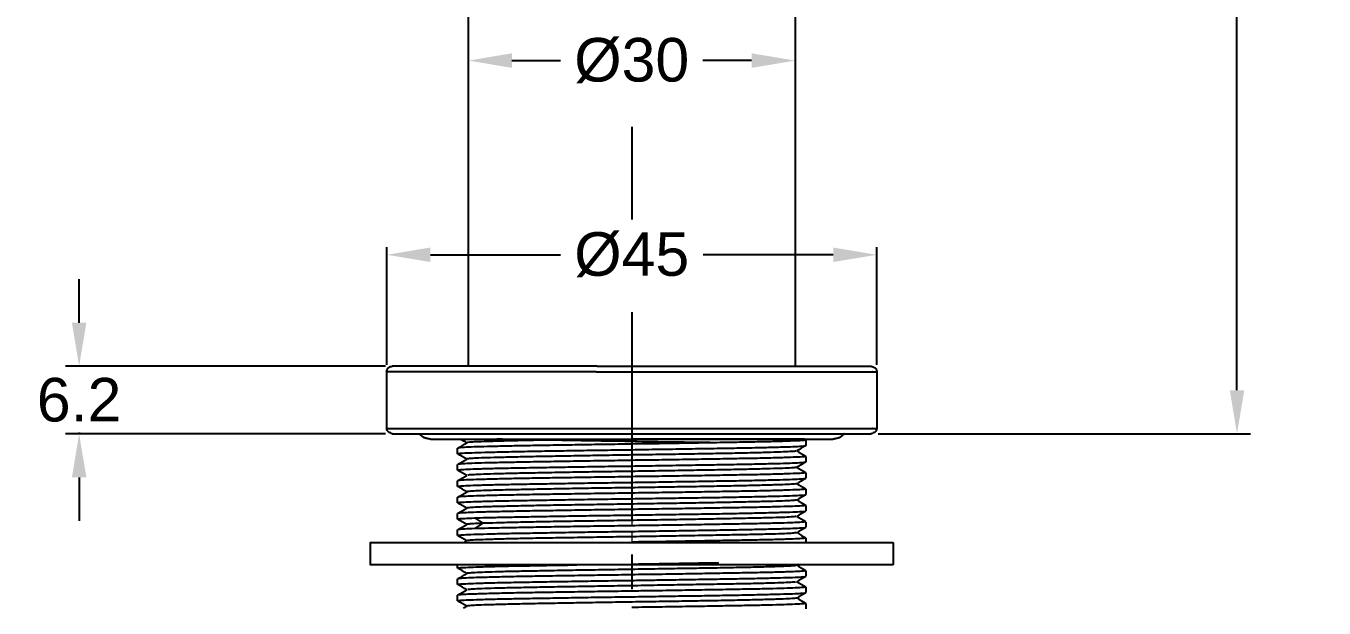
# Model space of a CAD drawing. Extents: x 12060 to 12901, y -16217 to -15623.
# Drawn here: x 12466.9 to 12586.1, y -15985.6 to -15932.1 of the extents above; entities that cross this region are included whole.
import ezdxf

# ---------------------------------------------------------------- set-up
doc = ezdxf.new("R2010")
doc.units = 0
doc.header["$MEASUREMENT"] = 0
doc.linetypes.add('CENTER', pattern=[47.5, 22, -8.5, 8.5, -8.5])
doc.linetypes.add('CENTER2', pattern=[28.575, 19.05, -3.175, 3.175, -3.175])
doc.layers.get('0').update_dxf_attribs({"linetype": 'CONTINUOUS'})
doc.layers.add('CENTER', color=1, linetype='CENTER2')
doc.layers.add('DIM', color=3, linetype='CONTINUOUS')
doc.styles.get("Standard").update_dxf_attribs({"font": 'arial.ttf'})
doc.dimstyles.new('A4', dxfattribs={"dimtxt": 4, "dimasz": 4, "dimexe": 0.7, "dimexo": 0.625, "dimgap": 0.5, "dimtad": 1, "dimdec": 1, "dimdsep": 46, "dimtxsty": 'Standard', "dimcen": 2.5, "dimclrd": 3, "dimclre": 3, "dimclrt": 4, "dimadec": 3, "dimazin": 2, "dimtfac": 1, "dimtdec": 1, "dimtmove": 0, "dimatfit": 3, "dimfxl": 1.25, "dimarcsym": 0})
doc.dimstyles.new('사본(2) STANDARD', dxfattribs={"dimscale": 0, "dimtxt": 4, "dimasz": 4, "dimexe": 1.25, "dimexo": 0.625, "dimgap": 1.5, "dimtad": 3, "dimtih": 1, "dimtoh": 1, "dimdec": 1, "dimzin": 9, "dimdsep": 46, "dimtxsty": 'Standard', "dimcen": 2.5, "dimclrd": 3, "dimclre": 3, "dimclrt": 4, "dimadec": 0, "dimazin": 0, "dimtfac": 1, "dimtdec": 1, "dimtmove": 0, "dimatfit": 3, "dimfxl": 1.25, "dimtfill": 1, "dimtolj": 1, "dimtzin": 0, "dimarcsym": 0})

# ---------------------------------------------------------------- blocks, each defined once
blk = doc.blocks.new('*D17')
at = {"layer": 'DIM', "color": 3, "lineweight": -2, "transparency": 16777216}
for p, q in [((12500.06, -15963.23), (12500.06, -15952.43)), ((12545.06, -15963.23), (12545.06, -15952.43)), ((12504.06, -15953.13), (12516.01, -15953.13)), ((12541.06, -15953.13), (12529.12, -15953.13))]:
    blk.add_line(p, q, dxfattribs=at)
at = {"layer": 'DIM', "color": 3, "transparency": 16777216}
for points in [[(12504.06, -15952.46), (12504.06, -15953.79), (12500.06, -15953.13)], [(12541.06, -15952.46), (12541.06, -15953.79), (12545.06, -15953.13)]]:
    blk.add_solid(points, dxfattribs=at)
at = {"layer": 'DIM', "color": 4, "transparency": 16777216, "insert": (12522.56, -15953.13), "char_height": 4, "attachment_point": 5}
blk.add_mtext('%%C45', dxfattribs=at)
blk = doc.blocks.new('*D18')
at = {"layer": 'DIM', "color": 3, "lineweight": -2, "transparency": 16777216}
for p, q in [((12471.8, -15959.36), (12471.8, -15955.36)), ((12499.94, -15963.36), (12470.55, -15963.36)), ((12471.8, -15963.36), (12471.8, -15969.56)), ((12499.94, -15969.56), (12470.55, -15969.56)), ((12471.8, -15973.56), (12471.8, -15977.56))]:
    blk.add_line(p, q, dxfattribs=at)
at = {"layer": 'DIM', "color": 3, "transparency": 16777216}
for points in [[(12471.14, -15959.36), (12472.47, -15959.36), (12471.8, -15963.36)], [(12471.14, -15973.56), (12472.47, -15973.56), (12471.8, -15969.56)]]:
    blk.add_solid(points, dxfattribs=at)
at = {"layer": 'DIM', "color": 4, "transparency": 16777216, "insert": (12471.8, -15966.46), "char_height": 4, "attachment_point": 5, "bg_fill": 3, "box_fill_scale": 1.25, "bg_fill_color": 256, "bg_fill_true_color": 13158600, "bg_fill_transparency": 0}
blk.add_mtext('\\A1;6.2', dxfattribs=at)
blk = doc.blocks.new('*D19')
at = {"layer": 'DIM', "color": 3, "lineweight": -2, "transparency": 16777216}
for p, q in [((12507.56, -15934.68), (12507.56, -15934.6)), ((12511.56, -15935.3), (12516.03, -15935.3)), ((12533.56, -15935.3), (12529.1, -15935.3)), ((12537.56, -15935.93), (12537.56, -15936))]:
    blk.add_line(p, q, dxfattribs=at)
at = {"layer": 'DIM', "color": 3, "transparency": 16777216}
for points in [[(12511.56, -15934.63), (12511.56, -15935.97), (12507.56, -15935.3)], [(12533.56, -15934.63), (12533.56, -15935.97), (12537.56, -15935.3)]]:
    blk.add_solid(points, dxfattribs=at)
at = {"layer": 'DIM', "color": 4, "transparency": 16777216, "insert": (12522.56, -15935.3), "char_height": 4, "attachment_point": 5}
blk.add_mtext('%%C30', dxfattribs=at)
blk = doc.blocks.new('*D37')
at = {"layer": 'DIM', "color": 3, "lineweight": -2, "transparency": 16777216}
for p, q in [((12523.19, -15754.13), (12579.4, -15754.13)), ((12578.15, -15758.13), (12578.15, -15858.3)), ((12578.15, -15965.56), (12578.15, -15865.39)), ((12545.19, -15969.56), (12579.4, -15969.56))]:
    blk.add_line(p, q, dxfattribs=at)
at = {"layer": 'DIM', "color": 3, "transparency": 16777216}
for points in [[(12577.49, -15758.13), (12578.82, -15758.13), (12578.15, -15754.13)], [(12577.49, -15965.56), (12578.82, -15965.56), (12578.15, -15969.56)]]:
    blk.add_solid(points, dxfattribs=at)
at = {"layer": 'DIM', "color": 4, "transparency": 16777216, "insert": (12578.15, -15861.85), "char_height": 4, "attachment_point": 5, "bg_fill": 3, "box_fill_scale": 1.25, "bg_fill_color": 256, "bg_fill_true_color": 13158600, "bg_fill_transparency": 0}
blk.add_mtext('\\A1;215.4', dxfattribs=at)

msp = doc.modelspace()

# ---------------------------------------------------------------- linework, layer by layer
at = {"lineweight": -3}
msp.add_line((12504.07, -15970.06), (12541.06, -15970.06), dxfattribs=at)
at = {"lineweight": -3, "extrusion": (-1, -2.22045e-16, 0)}
for p in [(12506.84, -15970.06), (12538.44, -15970.06)]:
    msp.add_line(p, (12522.56, -15970.06), dxfattribs=at)
at = {"color": 1, "linetype": 'CENTER', "lineweight": 13, "ltscale": 0.3}
for points in [[(12522.56, -15972.52), (12522.56, -15973.5)], [(12522.56, -15974.02), (12522.56, -15975)], [(12522.56, -15975.52), (12522.56, -15978)], [(12522.56, -15978.52), (12522.56, -15979.56)]]:
    msp.add_lwpolyline(points, dxfattribs=at)
at = {"lineweight": -3}
for points, degree in [([(12507.56, -15963.36), (12507.56, -15935.3), (12507.56, -15907.25)], 2), ([(12537.56, -15907.25), (12537.56, -15935.3), (12537.56, -15963.36)], 2), ([(12500.06, -15969.06), (12500.06, -15966.46), (12500.06, -15963.86)], 2), ([(12545.06, -15963.86), (12545.06, -15966.46), (12545.06, -15969.06)], 2), ([(12504.06, -15970.06), (12504.06, -15970.06), (12504.06, -15970.06), (12504.07, -15970.06)], 3), ([(12507.42, -15970.39), (12507.23, -15970.28), (12507.04, -15970.17), (12506.84, -15970.06)], 3), ([(12507.68, -15970.06), (12507.68, -15970.06), (12507.68, -15970.06), (12507.68, -15970.06)], 3), ([(12538.44, -15970.06), (12538.48, -15970.08), (12538.52, -15970.1), (12538.56, -15970.12)], 3), ([(12538.56, -15970.13), (12538.56, -15970.39), (12538.56, -15970.64)], 2), ([(12506.56, -15971.39), (12506.56, -15971.14), (12506.56, -15970.88)], 2), ([(12506.57, -15970.87), (12506.86, -15970.71), (12507.14, -15970.54), (12507.42, -15970.38)], 3), ([(12507.42, -15971.89), (12507.14, -15971.73), (12506.85, -15971.56), (12506.57, -15971.4)], 3), ([(12538.56, -15970.65), (12538.27, -15970.81), (12537.99, -15970.98), (12537.71, -15971.14)], 3), ([(12537.71, -15971.13), (12537.99, -15971.29), (12538.27, -15971.46), (12538.56, -15971.62)], 3), ([(12506.56, -15972.89), (12506.56, -15972.64), (12506.56, -15972.38)], 2), ([(12506.57, -15972.37), (12506.85, -15972.21), (12507.14, -15972.04), (12507.42, -15971.88)], 3), ([(12538.56, -15972.15), (12538.27, -15972.31), (12537.99, -15972.48), (12537.7, -15972.64)], 3), ([(12537.7, -15972.63), (12537.99, -15972.79), (12538.27, -15972.96), (12538.56, -15973.12)], 3), ([(12538.56, -15971.63), (12538.56, -15971.89), (12538.56, -15972.14)], 2), ([(12506.56, -15974.39), (12506.56, -15974.14), (12506.56, -15973.88)], 2), ([(12507.42, -15973.39), (12507.14, -15973.23), (12506.85, -15973.06), (12506.57, -15972.9)], 3), ([(12506.57, -15973.87), (12506.85, -15973.71), (12507.14, -15973.54), (12507.42, -15973.38)], 3), ([(12538.56, -15973.65), (12538.27, -15973.81), (12537.99, -15973.98), (12537.71, -15974.14)], 3), ([(12538.56, -15973.13), (12538.56, -15973.39), (12538.56, -15973.64)], 2), ([(12507.42, -15974.89), (12507.14, -15974.73), (12506.86, -15974.56), (12506.57, -15974.4)], 3), ([(12506.57, -15975.37), (12506.86, -15975.21), (12507.14, -15975.04), (12507.43, -15974.88)], 3), ([(12537.7, -15974.13), (12537.99, -15974.29), (12538.27, -15974.46), (12538.56, -15974.62)], 3), ([(12538.56, -15974.63), (12538.56, -15974.89), (12538.56, -15975.14)], 2), ([(12506.56, -15975.89), (12506.56, -15975.64), (12506.56, -15975.38)], 2), ([(12507.42, -15976.39), (12507.14, -15976.23), (12506.85, -15976.06), (12506.57, -15975.9)], 3), ([(12538.56, -15976.13), (12538.56, -15976.14), (12538.43, -15976.17), (12537.83, -15976.2), (12536.87, -15976.24), (12535.55, -15976.28), (12533.89, -15976.32), (12531.95, -15976.35), (12529.82, -15976.39), (12527.49, -15976.43), (12525.06, -15976.47), (12523.39, -15976.49), (12522.56, -15976.5)], 3), ([(12538.56, -15975.15), (12538.27, -15975.31), (12537.99, -15975.48), (12537.71, -15975.64)], 3), ([(12537.71, -15975.63), (12537.99, -15975.79), (12538.27, -15975.96), (12538.56, -15976.12)], 3), ([(12538.56, -15976.13), (12538.56, -15976.39), (12538.56, -15976.64)], 2), ([(12506.56, -15977.39), (12506.56, -15977.14), (12506.56, -15976.88)], 2), ([(12506.57, -15976.87), (12506.85, -15976.71), (12507.14, -15976.54), (12507.42, -15976.38)], 3), ([(12507.42, -15977.89), (12507.14, -15977.73), (12506.85, -15977.56), (12506.57, -15977.4)], 3), ([(12508.12, -15977.29), (12508.45, -15977.27), (12509.18, -15977.25), (12510.56, -15977.22), (12512.18, -15977.19), (12513.99, -15977.15), (12515.98, -15977.12), (12518.08, -15977.08), (12520.3, -15977.05), (12521.81, -15977.03), (12522.56, -15977.02)], 3), ([(12508.89, -15977.78), (12508.51, -15977.53), (12508.12, -15977.29)], 2), ([(12537.63, -15977.16), (12537.55, -15977.17), (12537.26, -15977.2), (12536.42, -15977.24), (12535.24, -15977.28), (12533.71, -15977.31), (12531.9, -15977.35), (12529.84, -15977.39), (12527.58, -15977.43), (12525.21, -15977.47), (12522.76, -15977.51), (12520.28, -15977.55), (12517.88, -15977.59), (12515.58, -15977.62), (12513.51, -15977.66), (12511.65, -15977.7), (12510.08, -15977.74), (12509.25, -15977.77), (12508.89, -15977.78)], 3), ([(12537.7, -15977.13), (12537.99, -15977.29), (12538.27, -15977.46), (12538.56, -15977.62)], 3), ([(12538.56, -15976.65), (12538.27, -15976.81), (12537.99, -15976.98), (12537.71, -15977.14)], 3), ([(12506.56, -15978.89), (12506.56, -15978.64), (12506.56, -15978.38)], 2), ([(12506.56, -15978.89), (12506.57, -15978.88), (12506.7, -15978.85), (12507.29, -15978.82), (12508.26, -15978.78), (12509.58, -15978.74), (12511.24, -15978.7), (12513.18, -15978.67), (12515.3, -15978.63), (12517.64, -15978.59), (12520.08, -15978.55), (12521.74, -15978.53), (12522.56, -15978.52)], 3), ([(12506.57, -15978.37), (12506.85, -15978.21), (12507.14, -15978.04), (12507.42, -15977.88)], 3), ([(12508.89, -15977.78), (12508.51, -15978.03), (12508.12, -15978.27)], 2), ([(12522.56, -15978), (12521.71, -15978.02), (12519.99, -15978.04), (12517.48, -15978.08), (12515.12, -15978.12), (12512.94, -15978.16), (12511, -15978.2), (12509.35, -15978.23), (12508.49, -15978.26), (12508.12, -15978.27)], 3), ([(12538.56, -15978.15), (12538.27, -15978.31), (12537.99, -15978.48), (12537.71, -15978.64)], 3), ([(12537.77, -15978.66), (12538.03, -15978.82), (12538.29, -15978.97), (12538.56, -15979.12)], 3), ([(12538.56, -15977.66), (12538.56, -15977.9), (12538.56, -15978.14)], 2), ([(12498.56, -15981.56), (12498.56, -15980.56), (12498.56, -15979.56)], 2), ([(12507.42, -15979.39), (12507.14, -15979.23), (12506.85, -15979.06), (12506.57, -15978.9)], 3), ([(12507.12, -15979.55), (12507.22, -15979.5), (12507.32, -15979.44), (12507.42, -15979.38)], 3), ([(12538.56, -15979.13), (12538.56, -15979.34), (12538.56, -15979.56)], 2), ([(12546.56, -15979.56), (12546.56, -15980.56), (12546.56, -15981.56)], 2), ([(12506.56, -15981.89), (12506.56, -15981.72), (12506.56, -15981.56)], 2), ([(12507.42, -15982.39), (12507.14, -15982.23), (12506.86, -15982.06), (12506.57, -15981.9)], 3), ([(12522.56, -15981.52), (12522.56, -15981.54), (12522.56, -15981.56)], 2), ([(12537.86, -15981.55), (12537.81, -15981.58), (12537.76, -15981.61), (12537.71, -15981.64)], 3), ([(12537.71, -15981.63), (12537.99, -15981.79), (12538.27, -15981.96), (12538.56, -15982.12)], 3), ([(12538.56, -15982.13), (12538.56, -15982.39), (12538.56, -15982.64)], 2), ([(12506.56, -15983.39), (12506.56, -15983.14), (12506.56, -15982.88)], 2), ([(12506.57, -15982.87), (12506.86, -15982.71), (12507.14, -15982.54), (12507.42, -15982.38)], 3), ([(12507.42, -15983.89), (12507.14, -15983.73), (12506.86, -15983.56), (12506.57, -15983.4)], 3), ([(12522.56, -15982.5), (12522.56, -15982.76), (12522.56, -15983.02)], 2), ([(12522.56, -15983.02), (12522.84, -15983.01), (12523.4, -15983), (12524.24, -15982.99), (12524.79, -15982.98), (12525.07, -15982.98)], 3), ([(12537.61, -15983.16), (12537.52, -15983.18), (12537.2, -15983.2), (12536.34, -15983.24), (12535.11, -15983.28), (12533.54, -15983.32), (12531.72, -15983.36), (12529.63, -15983.39), (12527.35, -15983.43), (12525.75, -15983.46), (12524.93, -15983.47)], 3), ([(12537.7, -15983.13), (12537.99, -15983.29), (12538.27, -15983.46), (12538.56, -15983.62)], 3), ([(12538.56, -15982.65), (12538.27, -15982.81), (12537.99, -15982.98), (12537.71, -15983.14)], 3), ([(12506.56, -15984.89), (12506.56, -15984.64), (12506.56, -15984.38)], 2), ([(12506.56, -15984.38), (12506.57, -15984.38), (12506.57, -15984.39), (12506.58, -15984.39)], 3), ([(12506.57, -15984.37), (12506.85, -15984.21), (12507.14, -15984.04), (12507.42, -15983.88)], 3), ([(12524.93, -15983.47), (12524.13, -15983.49), (12522.49, -15983.51), (12520.03, -15983.55), (12517.64, -15983.59), (12515.4, -15983.63), (12513.31, -15983.67), (12511.48, -15983.71), (12509.93, -15983.74), (12508.73, -15983.78), (12507.9, -15983.82), (12507.59, -15983.85), (12507.5, -15983.86)], 3), ([(12525.07, -15983.97), (12524.79, -15983.97), (12524.24, -15983.98), (12523.4, -15983.99), (12522.84, -15984), (12522.56, -15984)], 3), ([(12538.56, -15984.15), (12538.27, -15984.31), (12537.99, -15984.48), (12537.71, -15984.64)], 3), ([(12537.71, -15984.63), (12537.99, -15984.79), (12538.27, -15984.96), (12538.56, -15985.12)], 3), ([(12538.56, -15983.63), (12538.56, -15983.89), (12538.56, -15984.14)], 2), ([(12538.56, -15984.14), (12538.56, -15984.14), (12538.56, -15984.14), (12538.56, -15984.14)], 3), ([(12507.42, -15985.39), (12507.14, -15985.23), (12506.85, -15985.06), (12506.57, -15984.9)], 3), ([(12507.12, -15985.56), (12507.22, -15985.5), (12507.32, -15985.44), (12507.42, -15985.38)], 3), ([(12538.56, -15985.13), (12538.56, -15985.14), (12538.43, -15985.17), (12537.83, -15985.2), (12536.87, -15985.24), (12535.55, -15985.28), (12533.89, -15985.32), (12531.95, -15985.35), (12529.83, -15985.39), (12527.5, -15985.43), (12525.06, -15985.47), (12523.39, -15985.49), (12522.56, -15985.5)], 3), ([(12538.56, -15985.13), (12538.56, -15985.39), (12538.56, -15985.64)], 2)]:
    msp.add_open_spline(points, degree=degree, dxfattribs=at)
for points, weights in [([(12519.29, -15963.86), (12500.06, -15963.86), (12500.06, -15963.86)], [1, 0.736447058658, 0.947197709399]), ([(12519.37, -15963.36), (12500.56, -15963.36), (12500.56, -15963.36)], [1, 0.756695606501, 1]), ([(12500.06, -15969.06), (12500.06, -15969.06), (12519.29, -15969.06)], [0.947197709399, 0.736447058658, 1]), ([(12500.56, -15969.56), (12500.56, -15969.56), (12519.37, -15969.56)], [1, 0.756695606501, 1]), ([(12522.56, -15979.56), (12498.56, -15979.56), (12498.56, -15979.56)], [1, 0.707106781187, 1]), ([(12546.56, -15979.56), (12546.56, -15979.56), (12522.56, -15979.56)], [1, 0.707106781187, 1]), ([(12498.56, -15981.56), (12498.56, -15981.56), (12522.56, -15981.56)], [1, 0.707106781187, 1]), ([(12522.56, -15981.56), (12546.56, -15981.56), (12546.56, -15981.56)], [1, 0.707106781187, 1])]:
    msp.add_rational_spline(points, weights, degree=2, dxfattribs=at)
for points, weights, degree, knots in [([(12500.06, -15963.86), (12500.06, -15963.73), (12500.11, -15963.6), (12500.21, -15963.5), (12500.26, -15963.45), (12500.31, -15963.42), (12500.38, -15963.39), (12500.56, -15963.36), (12500.56, -15963.36)], [0.945818916246, 0.853477600648, 0.807306942849, 0.807306942849, 0.807306942849, 0.807306942849, 0.807306942849, 0.807306942849, 0.807306942849], 3, [0, 0, 0, 0, 0.402872, 0.402872, 0.402872, 0.7907509, 0.7907509, 0.7961945, 0.7961945, 0.7961945, 0.7961945]), ([(12519.29, -15963.86), (12541.56, -15963.86), (12544.82, -15963.86), (12545.06, -15963.86), (12545.06, -15963.86)], [1, 0.707106781187, 1, 0.970659722528, 0.947197709399], 2, [0.097114, 0.097114, 0.097114, 34.654633, 34.654633, 38.116397, 38.116397, 38.116397]), ([(12519.37, -15963.36), (12529.33, -15963.36), (12536.94, -15963.36), (12544.56, -15963.36), (12544.56, -15963.36)], [1, 0.909331446324, 1, 0.909331446324, 1], 2, [0, 0, 0, 18.881364, 18.881364, 37.762729, 37.762729, 37.762729]), ([(12544.56, -15963.36), (12544.65, -15963.39), (12544.83, -15963.47), (12544.91, -15963.5), (12545.01, -15963.6), (12545.06, -15963.73), (12545.06, -15963.86)], [1, 1, 1, 1, 1, 1.05719095842, 1.17157287525], 3, [0, 0, 0, 0, 0.3826834, 0.3826834, 0.3826834, 0.7855554, 0.7855554, 0.7855554, 0.7855554]), ([(12519.29, -15969.06), (12541.56, -15969.06), (12544.82, -15969.06), (12545.06, -15969.06), (12545.06, -15969.06)], [1, 0.707106781187, 1, 0.970659722528, 0.947197709399], 2, [-70.685835, -70.685835, -70.685835, -35.342917, -35.342917, -31.802477, -31.802477, -31.802477]), ([(12504.06, -15970.06), (12503.95, -15970.03), (12503.72, -15969.99), (12503.44, -15969.91), (12503.3, -15969.81), (12503.18, -15969.69), (12503.14, -15969.65), (12503.1, -15969.6), (12503.06, -15969.56)], [1, 1, 1, 1, 1, 1, 1, 1.00168354463, 1.00505063388], 3, [0, 0, 0, 0, 0.399192, 0.399192, 0.981286, 0.981286, 0.981286, 1.154091, 1.154091, 1.154091, 1.154091]), ([(12519.37, -15969.56), (12529.33, -15969.56), (12536.94, -15969.56), (12544.56, -15969.56), (12544.56, -15969.56)], [1, 0.909331446324, 1, 0.909331446324, 1], 2, [-69.115038, -69.115038, -69.115038, -50.233674, -50.233674, -31.35231, -31.35231, -31.35231]), ([(12542.06, -15969.56), (12542.03, -15969.6), (12541.99, -15969.65), (12541.95, -15969.69), (12541.82, -15969.81), (12541.68, -15969.91), (12541.41, -15969.99), (12541.18, -15970.03), (12541.06, -15970.06)], [0.800358338763, 0.797667166557, 0.796321580454, 0.796321580454, 0.796321580454, 0.796321580454, 0.796321580454, 0.796321580454, 0.796321580454], 3, [0.834057, 0.834057, 0.834057, 0.834057, 1.00718, 1.00718, 1.00718, 1.589274, 1.589274, 1.988466, 1.988466, 1.988466, 1.988466])]:
    msp.add_rational_spline(points, weights, degree=degree, knots=knots, dxfattribs=at)
for points, knots in [([(12500.56, -15969.56), (12500.47, -15969.52), (12500.3, -15969.45), (12500.11, -15969.32), (12500.06, -15969.19), (12500.06, -15969.06)], [0, 0, 0, 0, 0.327122, 0.327122, 0.7812821, 0.7812821, 0.7812821, 0.7812821]), ([(12545.06, -15969.06), (12545.06, -15969.19), (12545.01, -15969.32), (12544.83, -15969.45), (12544.65, -15969.52), (12544.56, -15969.56)], [0, 0, 0, 0, 0.4541601, 0.4541601, 0.7812821, 0.7812821, 0.7812821, 0.7812821]), ([(12514.59, -15970.14), (12514.48, -15970.14), (12513.69, -15970.16), (12512.29, -15970.19), (12510.6, -15970.23), (12509.24, -15970.27), (12508.22, -15970.3), (12507.61, -15970.34), (12507.45, -15970.37), (12507.42, -15970.38)], [238.802645, 238.802645, 238.802645, 238.802645, 239.172377, 241.638071, 244.103766, 246.56946, 249.035155, 251.50085, 253.787572, 253.787572, 253.787572, 253.787572]), ([(12530.25, -15970.38), (12527.69, -15970.35), (12525.13, -15970.31), (12522.57, -15970.27), (12522.57, -15970.27), (12522.57, -15970.27), (12522.56, -15970.27), (12521.73, -15970.25), (12520.06, -15970.23), (12517.59, -15970.19), (12515.26, -15970.15), (12513.15, -15970.12), (12511.45, -15970.08), (12510.51, -15970.06), (12510.16, -15970.06)], [-7.73549, -7.73549, -7.73549, -7.73549, -0.001628, -0.001628, -0.001628, 0, 0, 0, 2.521064, 5.042128, 7.563192, 10.084256, 12.60532, 14.257374, 14.257374, 14.257374, 14.257374]), ([(12538.56, -15970.13), (12538.56, -15970.14), (12538.43, -15970.17), (12537.86, -15970.2), (12536.9, -15970.24), (12535.57, -15970.28), (12533.9, -15970.32), (12531.98, -15970.35), (12529.86, -15970.39), (12527.53, -15970.43), (12525.07, -15970.47), (12523.4, -15970.49), (12522.56, -15970.5)], [-25.151414, -25.151414, -25.151414, -25.151414, -22.68956, -20.168498, -17.647436, -15.126373, -12.605311, -10.084249, -7.563187, -5.042124, -2.521062, 0, 0, 0, 0]), ([(12522.56, -15970.5), (12521.73, -15970.52), (12520.06, -15970.54), (12517.63, -15970.58), (12515.29, -15970.62), (12513.19, -15970.65), (12511.26, -15970.69), (12509.62, -15970.73), (12508.3, -15970.76), (12507.32, -15970.8), (12506.74, -15970.84), (12506.59, -15970.86), (12506.57, -15970.87)], [0, 0, 0, 0, 2.521062, 5.042125, 7.563187, 10.08425, 12.605312, 15.126375, 17.647437, 20.1685, 22.689562, 24.89294, 24.89294, 24.89294, 24.89294]), ([(12506.56, -15971.39), (12506.56, -15971.38), (12506.66, -15971.36), (12507.16, -15971.32), (12508.07, -15971.29), (12509.37, -15971.25), (12511, -15971.21), (12512.94, -15971.17), (12515.1, -15971.13), (12517.49, -15971.09), (12520.01, -15971.06), (12521.71, -15971.03), (12522.56, -15971.02)], [-25.222647, -25.222647, -25.222647, -25.222647, -23.196074, -20.618733, -18.041391, -15.46405, -12.886708, -10.309366, -7.732025, -5.154683, -2.577342, 0, 0, 0, 0]), ([(12537.66, -15971.16), (12537.59, -15971.17), (12537.32, -15971.19), (12536.52, -15971.23), (12535.37, -15971.27), (12533.9, -15971.31), (12532.09, -15971.35), (12530.04, -15971.39), (12527.78, -15971.43), (12525.4, -15971.47), (12522.95, -15971.5), (12520.49, -15971.54), (12518.09, -15971.58), (12515.81, -15971.62), (12513.7, -15971.66), (12511.82, -15971.7), (12510.22, -15971.74), (12508.95, -15971.77), (12508.04, -15971.81), (12507.55, -15971.85), (12507.44, -15971.87), (12507.42, -15971.88)], [303.280436, 303.280436, 303.280436, 303.280436, 305.746131, 308.211825, 310.67752, 313.143215, 315.608909, 318.074604, 320.540298, 323.005993, 325.471688, 327.937382, 330.403077, 332.868771, 335.334466, 337.800161, 340.265855, 342.73155, 345.197245, 347.662939, 349.32843, 349.32843, 349.32843, 349.32843]), ([(12522.56, -15971.02), (12523.4, -15971), (12525.07, -15970.98), (12527.54, -15970.94), (12529.88, -15970.9), (12531.99, -15970.87), (12533.9, -15970.83), (12535.56, -15970.79), (12536.89, -15970.75), (12537.85, -15970.72), (12538.4, -15970.68), (12538.54, -15970.66), (12538.56, -15970.65)], [0, 0, 0, 0, 2.521065, 5.042129, 7.563194, 10.084259, 12.605324, 15.126388, 17.647453, 20.168518, 22.689582, 24.800759, 24.800759, 24.800759, 24.800759]), ([(12506.56, -15972.89), (12506.56, -15972.88), (12506.69, -15972.86), (12507.26, -15972.82), (12508.21, -15972.78), (12509.54, -15972.74), (12511.21, -15972.7), (12513.12, -15972.67), (12515.25, -15972.63), (12517.6, -15972.59), (12520.07, -15972.55), (12521.74, -15972.53), (12522.56, -15972.52)], [-25.122337, -25.122337, -25.122337, -25.122337, -22.689592, -20.168526, -17.64746, -15.126394, -12.605329, -10.084263, -7.563197, -5.042131, -2.521066, 0, 0, 0, 0]), ([(12522.56, -15972), (12521.71, -15972.02), (12520, -15972.04), (12517.48, -15972.08), (12515.09, -15972.12), (12512.94, -15972.16), (12511.01, -15972.2), (12509.38, -15972.23), (12508.08, -15972.27), (12507.16, -15972.31), (12506.69, -15972.34), (12506.58, -15972.36), (12506.57, -15972.37)], [-38.660099, -38.660099, -38.660099, -38.660099, -36.082759, -33.505419, -30.928079, -28.350739, -25.773399, -23.19606, -20.61872, -18.04138, -15.46404, -13.84084, -13.84084, -13.84084, -13.84084]), ([(12537.7, -15972.64), (12537.69, -15972.65), (12537.58, -15972.67), (12537.12, -15972.71), (12536.21, -15972.74), (12534.95, -15972.78), (12533.36, -15972.82), (12531.48, -15972.86), (12529.4, -15972.9), (12527.14, -15972.94), (12524.72, -15972.98), (12522.26, -15973.02), (12519.79, -15973.05), (12517.42, -15973.09), (12515.2, -15973.13), (12513.15, -15973.17), (12511.34, -15973.21), (12509.84, -15973.25), (12508.66, -15973.29), (12507.84, -15973.32), (12507.56, -15973.35), (12507.49, -15973.36)], [35.375909, 35.375909, 35.375909, 35.375909, 36.985419, 39.451114, 41.916808, 44.382503, 46.848197, 49.313892, 51.779587, 54.245281, 56.710976, 59.17667, 61.642365, 64.10806, 66.573754, 69.039449, 71.505144, 73.970838, 76.436533, 78.902227, 81.367922, 81.367922, 81.367922, 81.367922]), ([(12538.56, -15971.63), (12538.57, -15971.64), (12538.44, -15971.67), (12537.87, -15971.7), (12536.92, -15971.74), (12535.59, -15971.78), (12533.92, -15971.82), (12532, -15971.85), (12529.87, -15971.89), (12527.53, -15971.93), (12525.06, -15971.97), (12523.39, -15971.99), (12522.56, -15972)], [25.309822, 25.309822, 25.309822, 25.309822, 27.731705, 30.252769, 32.773833, 35.294897, 37.815961, 40.337025, 42.858089, 45.379154, 47.900218, 50.421282, 50.421282, 50.421282, 50.421282]), ([(12522.56, -15972.52), (12523.4, -15972.5), (12525.07, -15972.48), (12527.54, -15972.44), (12529.88, -15972.4), (12531.98, -15972.37), (12533.89, -15972.33), (12535.53, -15972.29), (12536.86, -15972.26), (12537.83, -15972.22), (12538.4, -15972.18), (12538.54, -15972.16), (12538.56, -15972.15)], [-50.421317, -50.421317, -50.421317, -50.421317, -47.900251, -45.379185, -42.858119, -40.337054, -37.815988, -35.294922, -32.773856, -30.25279, -27.731724, -25.563414, -25.563414, -25.563414, -25.563414]), ([(12522.56, -15973.5), (12521.73, -15973.52), (12520.06, -15973.54), (12517.59, -15973.58), (12515.25, -15973.62), (12513.14, -15973.65), (12511.24, -15973.69), (12509.58, -15973.73), (12508.25, -15973.77), (12507.29, -15973.8), (12506.73, -15973.84), (12506.59, -15973.86), (12506.57, -15973.87)], [-50.421318, -50.421318, -50.421318, -50.421318, -47.900252, -45.379187, -42.858121, -40.337055, -37.815989, -35.294923, -32.773857, -30.252791, -27.731725, -25.580641, -25.580641, -25.580641, -25.580641]), ([(12538.56, -15973.13), (12538.56, -15973.14), (12538.44, -15973.17), (12537.87, -15973.2), (12536.91, -15973.24), (12535.58, -15973.28), (12533.93, -15973.32), (12532, -15973.35), (12529.88, -15973.39), (12527.53, -15973.43), (12525.06, -15973.47), (12523.39, -15973.49), (12522.56, -15973.5)], [-25.144136, -25.144136, -25.144136, -25.144136, -22.689594, -20.168528, -17.647462, -15.126396, -12.60533, -10.084264, -7.563198, -5.042132, -2.521066, 0, 0, 0, 0]), ([(12522.56, -15974.02), (12523.4, -15974.01), (12525.07, -15973.98), (12527.52, -15973.94), (12529.85, -15973.9), (12531.95, -15973.87), (12533.88, -15973.83), (12535.51, -15973.79), (12536.84, -15973.76), (12537.81, -15973.72), (12538.39, -15973.68), (12538.54, -15973.66), (12538.56, -15973.65)], [0, 0, 0, 0, 2.521064, 5.042128, 7.563192, 10.084257, 12.605321, 15.126385, 17.647449, 20.168513, 22.689577, 24.902942, 24.902942, 24.902942, 24.902942]), ([(12506.56, -15974.39), (12506.56, -15974.38), (12506.69, -15974.36), (12507.26, -15974.32), (12508.21, -15974.28), (12509.55, -15974.24), (12511.22, -15974.2), (12513.14, -15974.17), (12515.26, -15974.13), (12517.6, -15974.09), (12520.06, -15974.05), (12521.73, -15974.03), (12522.56, -15974.02)], [25.302802, 25.302802, 25.302802, 25.302802, 27.731687, 30.25275, 32.773812, 35.294875, 37.815937, 40.337, 42.858062, 45.379125, 47.900187, 50.42125, 50.42125, 50.42125, 50.42125]), ([(12522.56, -15975), (12521.73, -15975.02), (12520.06, -15975.04), (12517.59, -15975.08), (12515.26, -15975.12), (12513.15, -15975.15), (12511.23, -15975.19), (12509.56, -15975.23), (12508.23, -15975.27), (12507.28, -15975.3), (12506.73, -15975.34), (12506.59, -15975.36), (12506.57, -15975.37)], [0, 0, 0, 0, 2.521064, 5.042128, 7.563192, 10.084256, 12.60532, 15.126383, 17.647447, 20.168511, 22.689575, 24.783721, 24.783721, 24.783721, 24.783721]), ([(12537.71, -15974.14), (12537.69, -15974.15), (12537.53, -15974.18), (12536.92, -15974.22), (12535.94, -15974.25), (12534.59, -15974.29), (12532.91, -15974.33), (12530.96, -15974.37), (12528.81, -15974.41), (12526.49, -15974.45), (12524.07, -15974.49), (12521.62, -15974.53), (12519.16, -15974.56), (12516.8, -15974.6), (12514.6, -15974.64), (12512.62, -15974.68), (12510.91, -15974.72), (12509.47, -15974.76), (12508.39, -15974.8), (12507.68, -15974.84), (12507.47, -15974.86), (12507.43, -15974.87)], [130.904258, 130.904258, 130.904258, 130.904258, 133.147509, 135.613203, 138.078898, 140.544592, 143.010287, 145.475982, 147.941676, 150.407371, 152.873065, 155.33876, 157.804455, 160.270149, 162.735844, 165.201538, 167.667233, 170.132928, 172.598622, 175.064317, 177.530011, 177.530011, 177.530011, 177.530011]), ([(12538.56, -15974.63), (12538.56, -15974.64), (12538.43, -15974.67), (12537.85, -15974.7), (12536.88, -15974.74), (12535.55, -15974.78), (12533.9, -15974.82), (12531.96, -15974.85), (12529.85, -15974.89), (12527.5, -15974.93), (12525.06, -15974.97), (12523.39, -15974.99), (12522.56, -15975)], [25.220323, 25.220323, 25.220323, 25.220323, 27.731711, 30.252776, 32.773841, 35.294905, 37.81597, 40.337035, 42.858099, 45.379164, 47.900228, 50.421293, 50.421293, 50.421293, 50.421293]), ([(12506.56, -15975.89), (12506.56, -15975.88), (12506.7, -15975.85), (12507.29, -15975.82), (12508.24, -15975.78), (12509.58, -15975.74), (12511.24, -15975.7), (12513.16, -15975.67), (12515.28, -15975.63), (12517.6, -15975.59), (12520.06, -15975.55), (12521.73, -15975.53), (12522.56, -15975.52)], [-25.187702, -25.187702, -25.187702, -25.187702, -22.689574, -20.16851, -17.647446, -15.126383, -12.605319, -10.084255, -7.563191, -5.042128, -2.521064, 0, 0, 0, 0]), ([(12537.69, -15975.65), (12537.64, -15975.66), (12537.42, -15975.69), (12536.69, -15975.73), (12535.59, -15975.76), (12534.14, -15975.8), (12532.41, -15975.84), (12530.4, -15975.88), (12528.18, -15975.92), (12525.81, -15975.96), (12523.36, -15976), (12520.89, -15976.04), (12518.47, -15976.08), (12516.16, -15976.11), (12514.02, -15976.15), (12512.1, -15976.19), (12510.46, -15976.23), (12509.13, -15976.27), (12508.16, -15976.31), (12507.59, -15976.34), (12507.44, -15976.37), (12507.42, -15976.38)], [226.843904, 226.843904, 226.843904, 226.843904, 229.309598, 231.775293, 234.240987, 236.706682, 239.172377, 241.638071, 244.103766, 246.56946, 249.035155, 251.50085, 253.966544, 256.432239, 258.897933, 261.363628, 263.829323, 266.295017, 268.760712, 271.226406, 273.319459, 273.319459, 273.319459, 273.319459]), ([(12522.56, -15975.52), (12523.4, -15975.5), (12525.07, -15975.48), (12527.51, -15975.44), (12529.83, -15975.41), (12531.95, -15975.37), (12533.87, -15975.33), (12535.53, -15975.29), (12536.84, -15975.26), (12537.82, -15975.22), (12538.39, -15975.18), (12538.54, -15975.16), (12538.56, -15975.15)], [-50.421246, -50.421246, -50.421246, -50.421246, -47.900184, -45.379122, -42.858059, -40.336997, -37.815935, -35.294872, -32.77381, -30.252748, -27.731685, -25.563771, -25.563771, -25.563771, -25.563771]), ([(12506.56, -15977.39), (12506.56, -15977.38), (12506.67, -15977.36), (12507.18, -15977.32), (12507.77, -15977.3), (12508.12, -15977.29)], [-7.143586, -7.143586, -7.143586, -7.143586, -4.976862, -2.488431, 0, 0, 0, 0]), ([(12522.56, -15976.5), (12521.73, -15976.52), (12520.06, -15976.54), (12517.6, -15976.58), (12515.28, -15976.62), (12513.16, -15976.65), (12511.24, -15976.69), (12509.57, -15976.73), (12508.24, -15976.77), (12507.28, -15976.8), (12506.73, -15976.84), (12506.59, -15976.86), (12506.57, -15976.87)], [-50.421325, -50.421325, -50.421325, -50.421325, -47.900259, -45.379192, -42.858126, -40.33706, -37.815994, -35.294927, -32.773861, -30.252795, -27.731729, -25.637129, -25.637129, -25.637129, -25.637129]), ([(12522.56, -15977.02), (12523.4, -15977), (12525.07, -15976.98), (12527.53, -15976.94), (12529.84, -15976.91), (12531.97, -15976.87), (12533.89, -15976.83), (12535.55, -15976.79), (12536.88, -15976.75), (12537.84, -15976.72), (12538.4, -15976.68), (12538.54, -15976.66), (12538.56, -15976.65)], [-50.421304, -50.421304, -50.421304, -50.421304, -47.900239, -45.379173, -42.858108, -40.337043, -37.815978, -35.294913, -32.773847, -30.252782, -27.731717, -25.612019, -25.612019, -25.612019, -25.612019]), ([(12508.12, -15978.27), (12507.77, -15978.28), (12507.17, -15978.31), (12506.7, -15978.34), (12506.58, -15978.36), (12506.57, -15978.37)], [-32.349468, -32.349468, -32.349468, -32.349468, -29.861047, -27.372626, -25.651054, -25.651054, -25.651054, -25.651054]), ([(12508.89, -15977.78), (12508.54, -15977.79), (12507.96, -15977.82), (12507.53, -15977.85), (12507.44, -15977.87), (12507.42, -15977.88)], [0, 0, 0, 0, 2.465695, 4.931389, 6.35223, 6.35223, 6.35223, 6.35223]), ([(12537.71, -15978.64), (12537.69, -15978.65), (12537.57, -15978.67), (12537.06, -15978.71), (12536.12, -15978.75), (12534.83, -15978.79), (12533.23, -15978.82), (12531.34, -15978.86), (12529.23, -15978.9), (12526.94, -15978.94), (12524.53, -15978.98), (12522.06, -15979.02), (12519.63, -15979.06), (12517.25, -15979.1), (12515, -15979.13), (12512.96, -15979.17), (12511.18, -15979.21), (12509.71, -15979.25), (12508.57, -15979.29), (12507.78, -15979.33), (12507.52, -15979.35), (12507.46, -15979.37)], [54.912368, 54.912368, 54.912368, 54.912368, 56.710976, 59.176671, 61.642365, 64.10806, 66.573755, 69.039449, 71.505144, 73.970839, 76.436533, 78.902228, 81.367922, 83.833617, 86.299312, 88.765006, 91.230701, 93.696396, 96.16209, 98.627785, 101.093479, 101.093479, 101.093479, 101.093479]), ([(12538.56, -15977.64), (12538.54, -15977.65), (12538.39, -15977.67), (12537.84, -15977.7), (12536.88, -15977.74), (12535.56, -15977.78), (12533.89, -15977.82), (12531.97, -15977.85), (12529.84, -15977.89), (12527.53, -15977.93), (12525.06, -15977.97), (12523.4, -15977.99), (12522.56, -15978)], [-24.751695, -24.751695, -24.751695, -24.751695, -22.689588, -20.168523, -17.647458, -15.126392, -12.605327, -10.084261, -7.563196, -5.042131, -2.521065, 0, 0, 0, 0]), ([(12522.56, -15978.52), (12523.4, -15978.51), (12525.07, -15978.48), (12527.53, -15978.44), (12529.86, -15978.4), (12531.97, -15978.37), (12533.89, -15978.33), (12535.56, -15978.29), (12536.9, -15978.25), (12537.85, -15978.22), (12538.4, -15978.18), (12538.54, -15978.16), (12538.56, -15978.15)], [-50.421303, -50.421303, -50.421303, -50.421303, -47.900238, -45.379173, -42.858107, -40.337042, -37.815977, -35.294912, -32.773847, -30.252782, -27.731717, -25.636429, -25.636429, -25.636429, -25.636429]), ([(12538.56, -15979.13), (12538.56, -15979.14), (12538.43, -15979.17), (12537.86, -15979.2), (12536.9, -15979.24), (12535.57, -15979.28), (12533.9, -15979.32), (12531.98, -15979.35), (12529.86, -15979.39), (12527.53, -15979.43), (12525.07, -15979.47), (12523.4, -15979.49), (12522.56, -15979.5)], [-25.146093, -25.146093, -25.146093, -25.146093, -22.689563, -20.1685, -17.647438, -15.126375, -12.605313, -10.08425, -7.563188, -5.042125, -2.521063, 0, 0, 0, 0]), ([(12506.56, -15981.89), (12506.56, -15981.88), (12506.69, -15981.86), (12507.26, -15981.82), (12508.21, -15981.78), (12509.54, -15981.74), (12511.2, -15981.7), (12513.12, -15981.67), (12515.22, -15981.63), (12516.75, -15981.61), (12517.51, -15981.59)], [-25.124387, -25.124387, -25.124387, -25.124387, -22.68959, -20.168525, -17.647459, -15.126394, -12.605328, -10.084262, -7.563197, -5.155163, -5.155163, -5.155163, -5.155163]), ([(12537.67, -15981.65), (12537.61, -15981.67), (12537.36, -15981.69), (12536.59, -15981.73), (12535.45, -15981.77), (12533.97, -15981.81), (12532.2, -15981.85), (12530.18, -15981.89), (12527.96, -15981.92), (12525.59, -15981.96), (12523.15, -15982), (12520.71, -15982.04), (12518.28, -15982.08), (12515.97, -15982.12), (12513.83, -15982.16), (12511.94, -15982.19), (12510.34, -15982.23), (12509.03, -15982.27), (12508.08, -15982.31), (12507.57, -15982.35), (12507.44, -15982.37), (12507.42, -15982.38)], [246.569462, 246.569462, 246.569462, 246.569462, 249.035157, 251.500851, 253.966546, 256.43224, 258.897935, 261.36363, 263.829324, 266.295019, 268.760713, 271.226408, 273.692103, 276.157797, 278.623492, 281.089187, 283.554881, 286.020576, 288.48627, 290.951965, 292.805149, 292.805149, 292.805149, 292.805149]), ([(12522.56, -15981.52), (12523.4, -15981.51), (12525.07, -15981.48), (12527.54, -15981.44), (12529.36, -15981.41), (12530.33, -15981.4), (12530.57, -15981.39)], [-50.421323, -50.421323, -50.421323, -50.421323, -47.900257, -45.379191, -42.858125, -42.017192, -42.017192, -42.017192, -42.017192]), ([(12538.56, -15982.13), (12538.56, -15982.14), (12538.44, -15982.17), (12537.87, -15982.2), (12536.91, -15982.24), (12535.58, -15982.28), (12533.93, -15982.32), (12532, -15982.35), (12529.88, -15982.39), (12527.53, -15982.43), (12525.06, -15982.47), (12523.39, -15982.49), (12522.56, -15982.5)], [-25.140627, -25.140627, -25.140627, -25.140627, -22.689595, -20.168528, -17.647462, -15.126396, -12.60533, -10.084264, -7.563198, -5.042132, -2.521066, 0, 0, 0, 0]), ([(12506.56, -15983.39), (12506.56, -15983.38), (12506.69, -15983.36), (12507.26, -15983.32), (12508.22, -15983.28), (12509.55, -15983.24), (12511.22, -15983.2), (12513.15, -15983.17), (12515.26, -15983.13), (12517.6, -15983.09), (12520.06, -15983.05), (12521.73, -15983.03), (12522.56, -15983.02)], [25.299503, 25.299503, 25.299503, 25.299503, 27.731686, 30.252749, 32.773811, 35.294873, 37.815936, 40.336998, 42.85806, 45.379123, 47.900185, 50.421248, 50.421248, 50.421248, 50.421248]), ([(12522.56, -15982.5), (12521.73, -15982.52), (12520.06, -15982.54), (12517.59, -15982.58), (12515.26, -15982.62), (12513.14, -15982.65), (12511.24, -15982.69), (12509.59, -15982.73), (12508.25, -15982.77), (12507.29, -15982.8), (12506.73, -15982.84), (12506.59, -15982.86), (12506.57, -15982.87)], [-50.421312, -50.421312, -50.421312, -50.421312, -47.900246, -45.379181, -42.858115, -40.33705, -37.815984, -35.294918, -32.773853, -30.252787, -27.731722, -25.587436, -25.587436, -25.587436, -25.587436]), ([(12525.07, -15982.98), (12525.89, -15982.97), (12527.53, -15982.94), (12529.87, -15982.9), (12532.01, -15982.87), (12533.9, -15982.83), (12535.54, -15982.79), (12536.86, -15982.76), (12537.83, -15982.72), (12538.39, -15982.68), (12538.54, -15982.66), (12538.56, -15982.65)], [-47.899997, -47.899997, -47.899997, -47.899997, -45.378945, -42.857892, -40.33684, -37.815787, -35.294735, -32.773682, -30.25263, -27.731577, -25.566813, -25.566813, -25.566813, -25.566813]), ([(12506.56, -15984.89), (12506.56, -15984.88), (12506.7, -15984.85), (12507.29, -15984.82), (12508.24, -15984.78), (12509.58, -15984.74), (12511.24, -15984.7), (12513.16, -15984.67), (12515.28, -15984.63), (12517.6, -15984.59), (12520.06, -15984.55), (12521.73, -15984.53), (12522.56, -15984.52)], [25.230111, 25.230111, 25.230111, 25.230111, 27.731705, 30.252769, 32.773833, 35.294897, 37.815961, 40.337025, 42.858089, 45.379153, 47.900217, 50.421281, 50.421281, 50.421281, 50.421281]), ([(12522.56, -15984), (12521.73, -15984.02), (12520.06, -15984.04), (12517.59, -15984.08), (12515.26, -15984.12), (12513.15, -15984.15), (12511.23, -15984.19), (12509.56, -15984.23), (12508.23, -15984.27), (12507.28, -15984.3), (12506.73, -15984.34), (12506.59, -15984.36), (12506.57, -15984.37)], [0, 0, 0, 0, 2.521064, 5.042128, 7.563192, 10.084257, 12.605321, 15.126385, 17.647449, 20.168513, 22.689577, 24.789456, 24.789456, 24.789456, 24.789456]), ([(12537.71, -15984.64), (12537.69, -15984.65), (12537.54, -15984.68), (12536.97, -15984.71), (12536, -15984.75), (12534.66, -15984.79), (12533, -15984.83), (12531.07, -15984.87), (12528.9, -15984.91), (12526.6, -15984.95), (12524.17, -15984.98), (12521.69, -15985.02), (12519.24, -15985.06), (12516.89, -15985.1), (12514.68, -15985.14), (12512.69, -15985.18), (12510.95, -15985.22), (12509.52, -15985.26), (12508.43, -15985.29), (12507.71, -15985.33), (12507.49, -15985.36), (12507.44, -15985.37)], [74.361687, 74.361687, 74.361687, 74.361687, 76.436433, 78.902125, 81.367816, 83.833508, 86.299199, 88.76489, 91.230582, 93.696273, 96.161965, 98.627656, 101.093347, 103.559039, 106.02473, 108.490422, 110.956113, 113.421804, 115.887496, 118.353187, 120.818879, 120.818879, 120.818879, 120.818879]), ([(12522.56, -15984.52), (12523.4, -15984.5), (12525.07, -15984.48), (12527.51, -15984.44), (12529.83, -15984.41), (12531.95, -15984.37), (12533.87, -15984.33), (12535.53, -15984.29), (12536.85, -15984.26), (12537.82, -15984.22), (12538.39, -15984.18), (12538.54, -15984.16), (12538.56, -15984.15)], [-50.42125, -50.42125, -50.42125, -50.42125, -47.900188, -45.379125, -42.858063, -40.337, -37.815938, -35.294875, -32.773813, -30.25275, -27.731688, -25.568798, -25.568798, -25.568798, -25.568798]), ([(12538.56, -15983.63), (12538.56, -15983.64), (12538.43, -15983.67), (12537.85, -15983.7), (12536.89, -15983.74), (12535.57, -15983.78), (12533.93, -15983.82), (12532.02, -15983.85), (12529.87, -15983.89), (12527.52, -15983.93), (12525.89, -15983.95), (12525.07, -15983.97)], [-22.662987, -22.662987, -22.662987, -22.662987, -20.168418, -17.647365, -15.126313, -12.605261, -10.084209, -7.563157, -5.042104, -2.521052, 0, 0, 0, 0])]:
    msp.add_open_spline(points, degree=3, knots=knots, dxfattribs=at)
at = {"layer": 'CENTER'}
for points in [[(12522.56, -15941.39), (12522.56, -15949.88)], [(12522.56, -15958.41), (12522.56, -16036.96)]]:
    msp.add_lwpolyline(points, dxfattribs=at)

# ---------------------------------------------------------------- dimensions: what is measured, and where the dimension line sits
at = {"layer": 'DIM'}
for base, p1, p2, picture, middle in [((12537.56, -15935.3), (12507.56, -15935.3), (12537.56, -15935.3), '*D19', (12522.56, -15935.3)), ((12545.06, -15953.13), (12500.06, -15963.86), (12545.06, -15963.86), '*D17', (12522.56, -15953.13))]:
    dim = msp.add_linear_dim(base=base, p1=p1, p2=p2, text='%%C<>', dimstyle='A4', override={"dimasz": 4, "dimgap": 1.5, "dimtad": 0, "dimclrd": 3, "dimclre": 3, "dimclrt": 4}, dxfattribs=at)
    dim.commit()
    dim.dimension.update_dxf_attribs({"geometry": picture, "text_midpoint": middle})

# ---------------------------------------------------------------- next in the draw order: dimensions: what is measured, and where the dimension line sits
dim = msp.add_linear_dim(base=(12578.15, -15969.56), p1=(12522.56, -15754.13), p2=(12544.56, -15969.56), angle=90, dimstyle='사본(2) STANDARD', override={"dimscale": 1, "dimtad": 0}, dxfattribs=at)
dim.commit()
dim.dimension.update_dxf_attribs({"geometry": '*D37', "text_midpoint": (12578.15, -15861.85)})
dim = msp.add_linear_dim(base=(12471.8, -15969.56), p1=(12500.56, -15963.36), p2=(12500.56, -15969.56), angle=90, dimstyle='사본(2) STANDARD', override={"dimscale": 1, "dimtad": 0}, dxfattribs=at)
dim.commit()
dim.dimension.update_dxf_attribs({"geometry": '*D18', "text_midpoint": (12471.8, -15966.46), "dimtype": 160})

doc.saveas('drawing.dxf')
